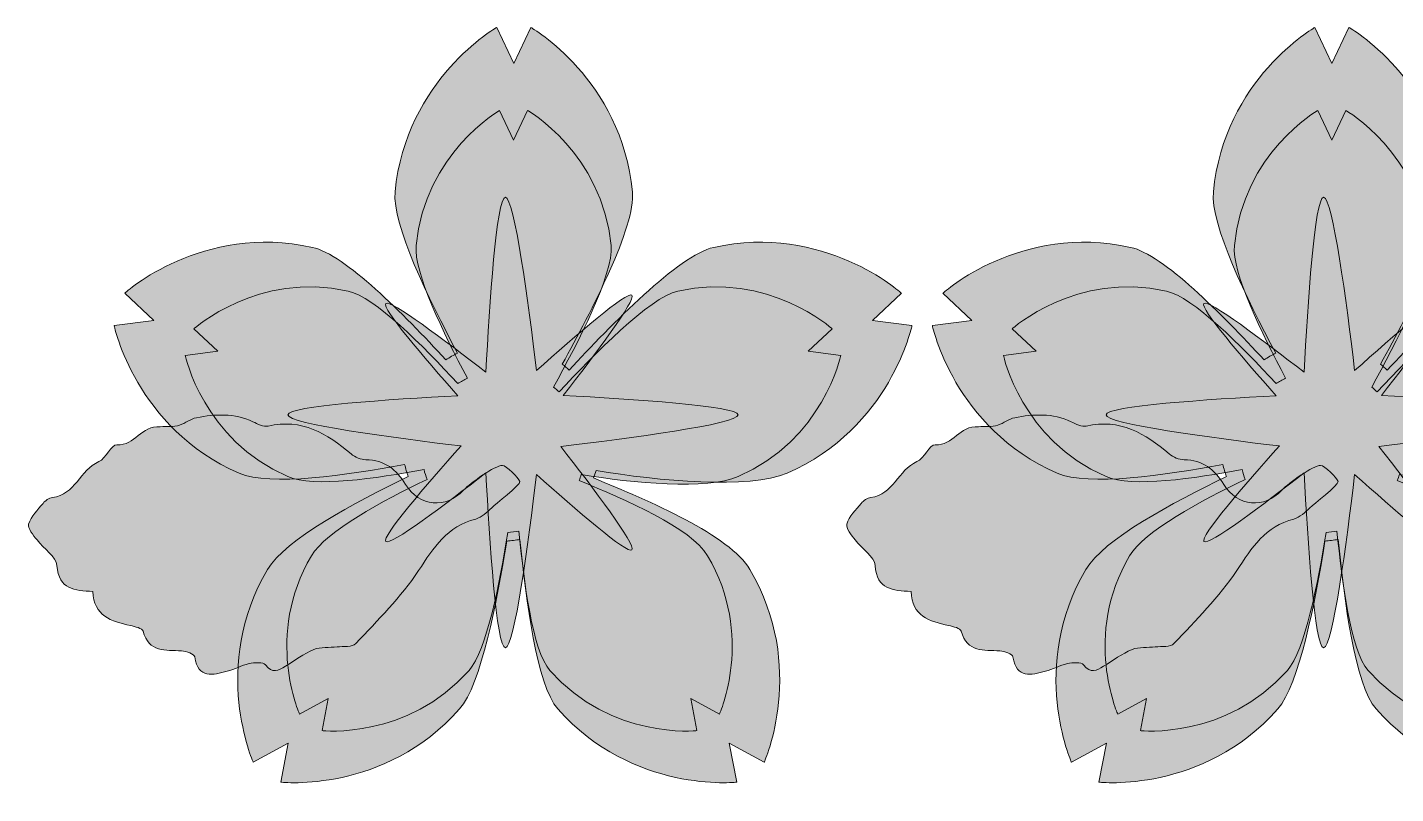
# Model space of a CAD drawing. Header units: inches. Extents: x 0 to 7.76, y -4.48 to -0.03.
# Drawn here: x -0.001 to 1.601, y -3.759 to -2.862 of the extents above; entities that cross this region are included whole.
import ezdxf

# ---------------------------------------------------------------- set-up
doc = ezdxf.new("R2010")
doc.units = ezdxf.units.IN
doc.header["$MEASUREMENT"] = 0
doc.layers.add('Layer 1', color=7, linetype='Continuous')

msp = doc.modelspace()

# ---------------------------------------------------------------- hatches: boundary and pattern name
at = {"layer": 'Layer 1', "true_color": 0xf39dc3}
h = msp.add_hatch(color=21, dxfattribs=at)
h.dxf.hatch_style = 2
edge = h.paths.add_edge_path()
edge.add_spline(control_points=[(0.9884, -3.2049), (0.9884, -3.2049), (1.0225, -3.1729), (1.0225, -3.1729), (1.0225, -3.1729), (0.9318, -3.0905), (0.8026, -3.1192), (0.7615, -3.1283), (0.6822, -3.2103), (0.6332, -3.2628), (0.6307, -3.2604), (0.628, -3.2582), (0.6253, -3.256), (0.6593, -3.1937), (0.7113, -3.095), (0.7074, -3.0542), (0.6947, -2.9224), (0.5883, -2.8616), (0.5883, -2.8616), (0.5883, -2.8616), (0.5684, -2.9039), (0.5684, -2.9039), (0.5684, -2.9039), (0.5485, -2.8616), (0.5485, -2.8616), (0.5485, -2.8616), (0.4421, -2.9224), (0.4294, -3.0542), (0.4258, -3.0923), (0.4686, -3.1795), (0.5025, -3.2431), (0.4978, -3.2454), (0.4932, -3.2479), (0.4889, -3.2509), (0.4394, -3.1973), (0.3708, -3.1276), (0.3326, -3.1192), (0.2034, -3.0905), (0.1127, -3.1729), (0.1127, -3.1729), (0.1127, -3.1729), (0.1467, -3.2049), (0.1467, -3.2049), (0.1467, -3.2049), (0.1004, -3.2108), (0.1004, -3.2108), (0.1004, -3.2108), (0.1253, -3.3307), (0.2467, -3.3835), (0.2831, -3.3993), (0.373, -3.386), (0.4406, -3.3733), (0.4417, -3.3782), (0.4432, -3.3829), (0.4449, -3.3875), (0.382, -3.4177), (0.3006, -3.4614), (0.2801, -3.4963), (0.2129, -3.6103), (0.2633, -3.722), (0.2633, -3.722), (0.2633, -3.722), (0.3042, -3.6995), (0.3042, -3.6995), (0.3042, -3.6995), (0.2955, -3.7454), (0.2955, -3.7454), (0.2955, -3.7454), (0.4173, -3.7588), (0.505, -3.6596), (0.5299, -3.6314), (0.5489, -3.5343), (0.5602, -3.463), (0.5654, -3.4627), (0.5706, -3.4621), (0.5757, -3.4611), (0.5831, -3.5327), (0.595, -3.6312), (0.6201, -3.6596), (0.7078, -3.7588), (0.8296, -3.7454), (0.8296, -3.7454), (0.8296, -3.7454), (0.8209, -3.6995), (0.8209, -3.6995), (0.8209, -3.6995), (0.8618, -3.722), (0.8618, -3.722), (0.8618, -3.722), (0.9122, -3.6103), (0.845, -3.4963), (0.8215, -3.4564), (0.7278, -3.4163), (0.6618, -3.3892), (0.6629, -3.3863), (0.664, -3.3834), (0.6648, -3.3804), (0.7376, -3.3927), (0.8443, -3.4027), (0.8885, -3.3835), (1.0099, -3.3307), (1.0348, -3.2108), (1.0348, -3.2108), (1.0348, -3.2108), (0.9884, -3.2049), (0.9884, -3.2049)], knot_values=[0, 0, 0, 0, 1, 1, 1, 2, 2, 2, 3, 3, 3, 4, 4, 4, 5, 5, 5, 6, 6, 6, 7, 7, 7, 8, 8, 8, 9, 9, 9, 10, 10, 10, 11, 11, 11, 12, 12, 12, 13, 13, 13, 14, 14, 14, 15, 15, 15, 16, 16, 16, 17, 17, 17, 18, 18, 18, 19, 19, 19, 20, 20, 20, 21, 21, 21, 22, 22, 22, 23, 23, 23, 24, 24, 24, 25, 25, 25, 26, 26, 26, 27, 27, 27, 28, 28, 28, 29, 29, 29, 30, 30, 30, 31, 31, 31, 32, 32, 32, 33, 33, 33, 34, 34, 34, 35, 35, 35, 35], degree=3, periodic=1)
h = msp.add_hatch(color=21, dxfattribs=at)
h.dxf.hatch_style = 2
edge = h.paths.add_edge_path()
edge.add_spline(control_points=[(1.9468, -3.2049), (1.9468, -3.2049), (1.9808, -3.1729), (1.9808, -3.1729), (1.9808, -3.1729), (1.8901, -3.0905), (1.7609, -3.1192), (1.7198, -3.1283), (1.6406, -3.2103), (1.5915, -3.2628), (1.589, -3.2604), (1.5864, -3.2582), (1.5836, -3.256), (1.6177, -3.1937), (1.6696, -3.095), (1.6657, -3.0542), (1.653, -2.9224), (1.5466, -2.8616), (1.5466, -2.8616), (1.5466, -2.8616), (1.5267, -2.9039), (1.5267, -2.9039), (1.5267, -2.9039), (1.5068, -2.8616), (1.5068, -2.8616), (1.5068, -2.8616), (1.4004, -2.9224), (1.3878, -3.0542), (1.3841, -3.0923), (1.4269, -3.1795), (1.4609, -3.2431), (1.4562, -3.2454), (1.4516, -3.2479), (1.4472, -3.2509), (1.3977, -3.1973), (1.3292, -3.1276), (1.2909, -3.1192), (1.1617, -3.0905), (1.071, -3.1729), (1.071, -3.1729), (1.071, -3.1729), (1.1051, -3.2049), (1.1051, -3.2049), (1.1051, -3.2049), (1.0587, -3.2108), (1.0587, -3.2108), (1.0587, -3.2108), (1.0837, -3.3307), (1.205, -3.3835), (1.2414, -3.3993), (1.3313, -3.386), (1.3989, -3.3733), (1.4001, -3.3782), (1.4015, -3.3829), (1.4032, -3.3875), (1.3404, -3.4177), (1.259, -3.4614), (1.2384, -3.4963), (1.1713, -3.6103), (1.2216, -3.722), (1.2216, -3.722), (1.2216, -3.722), (1.2626, -3.6995), (1.2626, -3.6995), (1.2626, -3.6995), (1.2538, -3.7454), (1.2538, -3.7454), (1.2538, -3.7454), (1.3756, -3.7588), (1.4633, -3.6596), (1.4882, -3.6314), (1.5073, -3.5343), (1.5185, -3.463), (1.5238, -3.4627), (1.529, -3.4621), (1.534, -3.4611), (1.5415, -3.5327), (1.5533, -3.6312), (1.5784, -3.6596), (1.6661, -3.7588), (1.7879, -3.7454), (1.7879, -3.7454), (1.7879, -3.7454), (1.7792, -3.6995), (1.7792, -3.6995), (1.7792, -3.6995), (1.8201, -3.722), (1.8201, -3.722), (1.8201, -3.722), (1.8705, -3.6103), (1.8033, -3.4963), (1.7798, -3.4564), (1.6862, -3.4163), (1.6201, -3.3892), (1.6212, -3.3863), (1.6223, -3.3834), (1.6232, -3.3804), (1.696, -3.3927), (1.8027, -3.4027), (1.8468, -3.3835), (1.9682, -3.3307), (1.9931, -3.2108), (1.9931, -3.2108), (1.9931, -3.2108), (1.9468, -3.2049), (1.9468, -3.2049)], knot_values=[0, 0, 0, 0, 1, 1, 1, 2, 2, 2, 3, 3, 3, 4, 4, 4, 5, 5, 5, 6, 6, 6, 7, 7, 7, 8, 8, 8, 9, 9, 9, 10, 10, 10, 11, 11, 11, 12, 12, 12, 13, 13, 13, 14, 14, 14, 15, 15, 15, 16, 16, 16, 17, 17, 17, 18, 18, 18, 19, 19, 19, 20, 20, 20, 21, 21, 21, 22, 22, 22, 23, 23, 23, 24, 24, 24, 25, 25, 25, 26, 26, 26, 27, 27, 27, 28, 28, 28, 29, 29, 29, 30, 30, 30, 31, 31, 31, 32, 32, 32, 33, 33, 33, 34, 34, 34, 35, 35, 35, 35], degree=3, periodic=1)
at = {"layer": 'Layer 1', "true_color": 0xf5b9d4}
h = msp.add_hatch(color=254, dxfattribs=at)
h.dxf.hatch_style = 2
edge = h.paths.add_edge_path()
edge.add_spline(control_points=[(0.9134, -3.2409), (0.9134, -3.2409), (0.9414, -3.2146), (0.9414, -3.2146), (0.9414, -3.2146), (0.8668, -3.1469), (0.7607, -3.1704), (0.7269, -3.1779), (0.6618, -3.2454), (0.6215, -3.2885), (0.6194, -3.2865), (0.6172, -3.2846), (0.615, -3.2829), (0.643, -3.2317), (0.6857, -3.1506), (0.6824, -3.1171), (0.672, -3.0088), (0.5846, -2.9589), (0.5846, -2.9589), (0.5846, -2.9589), (0.5682, -2.9936), (0.5682, -2.9936), (0.5682, -2.9936), (0.5519, -2.9589), (0.5519, -2.9589), (0.5519, -2.9589), (0.4645, -3.0088), (0.4541, -3.1171), (0.4511, -3.1484), (0.4862, -3.2201), (0.5141, -3.2723), (0.5103, -3.2742), (0.5065, -3.2763), (0.5029, -3.2787), (0.4622, -3.2346), (0.4059, -3.1774), (0.3745, -3.1704), (0.2684, -3.1469), (0.1938, -3.2146), (0.1938, -3.2146), (0.1938, -3.2146), (0.2218, -3.2409), (0.2218, -3.2409), (0.2218, -3.2409), (0.1837, -3.2457), (0.1837, -3.2457), (0.1837, -3.2457), (0.2042, -3.3443), (0.3039, -3.3876), (0.3338, -3.4006), (0.4077, -3.3897), (0.4633, -3.3793), (0.4642, -3.3833), (0.4654, -3.3871), (0.4668, -3.3909), (0.4151, -3.4158), (0.3483, -3.4517), (0.3314, -3.4803), (0.2762, -3.574), (0.3175, -3.6658), (0.3175, -3.6658), (0.3175, -3.6658), (0.3512, -3.6473), (0.3512, -3.6473), (0.3512, -3.6473), (0.344, -3.685), (0.344, -3.685), (0.344, -3.685), (0.4441, -3.696), (0.5161, -3.6145), (0.5366, -3.5914), (0.5523, -3.5116), (0.5615, -3.4529), (0.5658, -3.4527), (0.5701, -3.4522), (0.5743, -3.4514), (0.5804, -3.5102), (0.5901, -3.5912), (0.6107, -3.6145), (0.6828, -3.696), (0.7829, -3.685), (0.7829, -3.685), (0.7829, -3.685), (0.7757, -3.6473), (0.7757, -3.6473), (0.7757, -3.6473), (0.8093, -3.6658), (0.8093, -3.6658), (0.8093, -3.6658), (0.8507, -3.574), (0.7955, -3.4803), (0.7762, -3.4475), (0.6993, -3.4146), (0.645, -3.3923), (0.6459, -3.3899), (0.6468, -3.3875), (0.6475, -3.3851), (0.7073, -3.3952), (0.795, -3.4034), (0.8312, -3.3876), (0.931, -3.3443), (0.9515, -3.2457), (0.9515, -3.2457), (0.9515, -3.2457), (0.9134, -3.2409), (0.9134, -3.2409)], knot_values=[0, 0, 0, 0, 1, 1, 1, 2, 2, 2, 3, 3, 3, 4, 4, 4, 5, 5, 5, 6, 6, 6, 7, 7, 7, 8, 8, 8, 9, 9, 9, 10, 10, 10, 11, 11, 11, 12, 12, 12, 13, 13, 13, 14, 14, 14, 15, 15, 15, 16, 16, 16, 17, 17, 17, 18, 18, 18, 19, 19, 19, 20, 20, 20, 21, 21, 21, 22, 22, 22, 23, 23, 23, 24, 24, 24, 25, 25, 25, 26, 26, 26, 27, 27, 27, 28, 28, 28, 29, 29, 29, 30, 30, 30, 31, 31, 31, 32, 32, 32, 33, 33, 33, 34, 34, 34, 35, 35, 35, 35], degree=3, periodic=1)
h = msp.add_hatch(color=254, dxfattribs=at)
h.dxf.hatch_style = 2
edge = h.paths.add_edge_path()
edge.add_spline(control_points=[(1.8717, -3.2409), (1.8717, -3.2409), (1.8997, -3.2146), (1.8997, -3.2146), (1.8997, -3.2146), (1.8252, -3.1469), (1.719, -3.1704), (1.6852, -3.1779), (1.6201, -3.2454), (1.5798, -3.2885), (1.5777, -3.2865), (1.5756, -3.2846), (1.5733, -3.2829), (1.6013, -3.2317), (1.644, -3.1506), (1.6408, -3.1171), (1.6304, -3.0088), (1.5429, -2.9589), (1.5429, -2.9589), (1.5429, -2.9589), (1.5266, -2.9936), (1.5266, -2.9936), (1.5266, -2.9936), (1.5102, -2.9589), (1.5102, -2.9589), (1.5102, -2.9589), (1.4228, -3.0088), (1.4124, -3.1171), (1.4094, -3.1484), (1.4446, -3.2201), (1.4725, -3.2723), (1.4686, -3.2742), (1.4648, -3.2763), (1.4613, -3.2787), (1.4206, -3.2346), (1.3643, -3.1774), (1.3328, -3.1704), (1.2267, -3.1469), (1.1522, -3.2146), (1.1522, -3.2146), (1.1522, -3.2146), (1.1801, -3.2409), (1.1801, -3.2409), (1.1801, -3.2409), (1.142, -3.2457), (1.142, -3.2457), (1.142, -3.2457), (1.1625, -3.3443), (1.2623, -3.3876), (1.2922, -3.4006), (1.366, -3.3897), (1.4216, -3.3793), (1.4225, -3.3833), (1.4237, -3.3871), (1.4251, -3.3909), (1.3735, -3.4158), (1.3066, -3.4517), (1.2897, -3.4803), (1.2345, -3.574), (1.2759, -3.6658), (1.2759, -3.6658), (1.2759, -3.6658), (1.3095, -3.6473), (1.3095, -3.6473), (1.3095, -3.6473), (1.3023, -3.685), (1.3023, -3.685), (1.3023, -3.685), (1.4024, -3.696), (1.4745, -3.6145), (1.495, -3.5914), (1.5106, -3.5116), (1.5198, -3.4529), (1.5242, -3.4527), (1.5284, -3.4522), (1.5326, -3.4514), (1.5387, -3.5102), (1.5484, -3.5912), (1.5691, -3.6145), (1.6411, -3.696), (1.7412, -3.685), (1.7412, -3.685), (1.7412, -3.685), (1.734, -3.6473), (1.734, -3.6473), (1.734, -3.6473), (1.7677, -3.6658), (1.7677, -3.6658), (1.7677, -3.6658), (1.809, -3.574), (1.7538, -3.4803), (1.7345, -3.4475), (1.6576, -3.4146), (1.6033, -3.3923), (1.6042, -3.3899), (1.6051, -3.3875), (1.6058, -3.3851), (1.6656, -3.3952), (1.7533, -3.4034), (1.7896, -3.3876), (1.8893, -3.3443), (1.9098, -3.2457), (1.9098, -3.2457), (1.9098, -3.2457), (1.8717, -3.2409), (1.8717, -3.2409)], knot_values=[0, 0, 0, 0, 1, 1, 1, 2, 2, 2, 3, 3, 3, 4, 4, 4, 5, 5, 5, 6, 6, 6, 7, 7, 7, 8, 8, 8, 9, 9, 9, 10, 10, 10, 11, 11, 11, 12, 12, 12, 13, 13, 13, 14, 14, 14, 15, 15, 15, 16, 16, 16, 17, 17, 17, 18, 18, 18, 19, 19, 19, 20, 20, 20, 21, 21, 21, 22, 22, 22, 23, 23, 23, 24, 24, 24, 25, 25, 25, 26, 26, 26, 27, 27, 27, 28, 28, 28, 29, 29, 29, 30, 30, 30, 31, 31, 31, 32, 32, 32, 33, 33, 33, 34, 34, 34, 35, 35, 35, 35], degree=3, periodic=1)
at = {"layer": 'Layer 1', "true_color": 0xec008b}
h = msp.add_hatch(color=230, dxfattribs=at)
h.dxf.hatch_style = 2
edge = h.paths.add_edge_path()
edge.add_spline(control_points=[(0.8313, -3.3153), (0.8313, -3.3048), (0.705, -3.2966), (0.6264, -3.2926), (0.6637, -3.2447), (0.7122, -3.1804), (0.7069, -3.1752), (0.7017, -3.1699), (0.6401, -3.2231), (0.595, -3.2635), (0.5856, -3.1847), (0.5691, -3.0606), (0.5586, -3.0606), (0.548, -3.0606), (0.5399, -3.1869), (0.5358, -3.2655), (0.488, -3.2282), (0.4237, -3.1797), (0.4184, -3.185), (0.4133, -3.1901), (0.4633, -3.2482), (0.5031, -3.2929), (0.4243, -3.297), (0.3038, -3.305), (0.3038, -3.3153), (0.3038, -3.3258), (0.428, -3.3423), (0.5068, -3.3517), (0.4664, -3.3968), (0.4132, -3.4584), (0.4184, -3.4637), (0.4237, -3.4689), (0.488, -3.4204), (0.5358, -3.3831), (0.5399, -3.4617), (0.548, -3.5881), (0.5586, -3.5881), (0.5691, -3.5881), (0.5856, -3.4639), (0.595, -3.3851), (0.6401, -3.4255), (0.7017, -3.4787), (0.7069, -3.4735), (0.7123, -3.4681), (0.6611, -3.4004), (0.6234, -3.3523), (0.7018, -3.343), (0.8313, -3.3261), (0.8313, -3.3153)], knot_values=[0, 0, 0, 0, 1, 1, 1, 2, 2, 2, 3, 3, 3, 4, 4, 4, 5, 5, 5, 6, 6, 6, 7, 7, 7, 8, 8, 8, 9, 9, 9, 10, 10, 10, 11, 11, 11, 12, 12, 12, 13, 13, 13, 14, 14, 14, 15, 15, 15, 16, 16, 16, 16], degree=3, periodic=1)
h = msp.add_hatch(color=230, dxfattribs=at)
h.dxf.hatch_style = 2
edge = h.paths.add_edge_path()
edge.add_spline(control_points=[(1.7897, -3.3153), (1.7897, -3.3048), (1.6633, -3.2966), (1.5847, -3.2926), (1.6221, -3.2447), (1.6705, -3.1804), (1.6653, -3.1752), (1.66, -3.1699), (1.5984, -3.2231), (1.5533, -3.2635), (1.5439, -3.1847), (1.5275, -3.0606), (1.517, -3.0606), (1.5064, -3.0606), (1.4982, -3.1869), (1.4942, -3.2655), (1.4463, -3.2282), (1.382, -3.1797), (1.3768, -3.185), (1.3717, -3.1901), (1.4216, -3.2482), (1.4615, -3.2929), (1.3826, -3.297), (1.2622, -3.305), (1.2622, -3.3153), (1.2622, -3.3258), (1.3864, -3.3423), (1.4651, -3.3517), (1.4248, -3.3968), (1.3715, -3.4584), (1.3768, -3.4637), (1.382, -3.4689), (1.4463, -3.4204), (1.4942, -3.3831), (1.4982, -3.4617), (1.5064, -3.5881), (1.517, -3.5881), (1.5275, -3.5881), (1.5439, -3.4639), (1.5533, -3.3851), (1.5984, -3.4255), (1.66, -3.4787), (1.6653, -3.4735), (1.6706, -3.4681), (1.6194, -3.4004), (1.5817, -3.3523), (1.6601, -3.343), (1.7897, -3.3261), (1.7897, -3.3153)], knot_values=[0, 0, 0, 0, 1, 1, 1, 2, 2, 2, 3, 3, 3, 4, 4, 4, 5, 5, 5, 6, 6, 6, 7, 7, 7, 8, 8, 8, 9, 9, 9, 10, 10, 10, 11, 11, 11, 12, 12, 12, 13, 13, 13, 14, 14, 14, 15, 15, 15, 16, 16, 16, 16], degree=3, periodic=1)
at = {"layer": 'Layer 1', "true_color": 0x38b449}
h = msp.add_hatch(color=95, dxfattribs=at)
h.dxf.hatch_style = 2
edge = h.paths.add_edge_path()
edge.add_spline(control_points=[(0.0754, -3.5221), (0.0541, -3.5208), (0.0354, -3.5202), (0.0334, -3.4917), (0.0326, -3.4813), (0.0178, -3.4721), (0.0101, -3.4618), (0.0057, -3.4561), (-0.0013, -3.448), (0.0002, -3.4432), (0.003, -3.4342), (0.0107, -3.4265), (0.0171, -3.4189), (0.0197, -3.4157), (0.0241, -3.4125), (0.028, -3.4121), (0.0546, -3.4091), (0.0604, -3.3796), (0.0823, -3.3701), (0.0909, -3.3664), (0.0971, -3.3498), (0.1036, -3.3503), (0.125, -3.3519), (0.1319, -3.3273), (0.1544, -3.3292), (0.1619, -3.3289), (0.17, -3.3295), (0.1771, -3.3273), (0.184, -3.3252), (0.1896, -3.3201), (0.1969, -3.3186), (0.2184, -3.3145), (0.2414, -3.313), (0.2628, -3.3233), (0.2684, -3.326), (0.2754, -3.3296), (0.2807, -3.3284), (0.32, -3.3194), (0.3497, -3.3371), (0.3779, -3.3609), (0.3825, -3.3648), (0.3894, -3.3679), (0.3952, -3.3679), (0.4172, -3.368), (0.431, -3.3794), (0.4418, -3.397), (0.4576, -3.4227), (0.4894, -3.4255), (0.5096, -3.4036), (0.5179, -3.3945), (0.5467, -3.3746), (0.5551, -3.3745), (0.5596, -3.3745), (0.5742, -3.389), (0.5756, -3.3935), (0.5766, -3.3971), (0.5463, -3.4204), (0.5426, -3.424), (0.5371, -3.4293), (0.5308, -3.4355), (0.5238, -3.4373), (0.4904, -3.4457), (0.4746, -3.4708), (0.4569, -3.4977), (0.4363, -3.5288), (0.409, -3.5556), (0.3834, -3.5831), (0.3793, -3.5874), (0.369, -3.5861), (0.3615, -3.587), (0.3524, -3.5881), (0.3424, -3.5867), (0.3343, -3.59), (0.3225, -3.5949), (0.3119, -3.6029), (0.3009, -3.6097), (0.2927, -3.6148), (0.2858, -3.6186), (0.2776, -3.608), (0.2749, -3.6045), (0.2647, -3.6053), (0.2584, -3.6066), (0.2496, -3.6084), (0.2415, -3.6133), (0.2327, -3.6155), (0.2161, -3.6198), (0.1989, -3.625), (0.1948, -3.5987), (0.1942, -3.5955), (0.1848, -3.5919), (0.1794, -3.5916), (0.1607, -3.5906), (0.1409, -3.5937), (0.1342, -3.5684), (0.1333, -3.5652), (0.1248, -3.5632), (0.1195, -3.562), (0.097, -3.5572), (0.0763, -3.5506), (0.0754, -3.5221)], knot_values=[0, 0, 0, 0, 1, 1, 1, 2, 2, 2, 3, 3, 3, 4, 4, 4, 5, 5, 5, 6, 6, 6, 7, 7, 7, 8, 8, 8, 9, 9, 9, 10, 10, 10, 11, 11, 11, 12, 12, 12, 13, 13, 13, 14, 14, 14, 15, 15, 15, 16, 16, 16, 17, 17, 17, 18, 18, 18, 19, 19, 19, 20, 20, 20, 21, 21, 21, 22, 22, 22, 23, 23, 23, 24, 24, 24, 25, 25, 25, 26, 26, 26, 27, 27, 27, 28, 28, 28, 29, 29, 29, 30, 30, 30, 31, 31, 31, 32, 32, 32, 33, 33, 33, 33], degree=3, periodic=1)
h = msp.add_hatch(color=95, dxfattribs=at)
h.dxf.hatch_style = 2
edge = h.paths.add_edge_path()
edge.add_spline(control_points=[(1.0337, -3.5221), (1.0124, -3.5208), (0.9938, -3.5202), (0.9917, -3.4917), (0.9909, -3.4813), (0.9761, -3.4721), (0.9684, -3.4618), (0.9641, -3.4561), (0.9571, -3.448), (0.9585, -3.4432), (0.9613, -3.4342), (0.969, -3.4265), (0.9754, -3.4189), (0.9781, -3.4157), (0.9824, -3.4125), (0.9864, -3.4121), (1.013, -3.4091), (1.0187, -3.3796), (1.0406, -3.3701), (1.0492, -3.3664), (1.0555, -3.3498), (1.0619, -3.3503), (1.0834, -3.3519), (1.0903, -3.3273), (1.1128, -3.3292), (1.1202, -3.3289), (1.1283, -3.3295), (1.1354, -3.3273), (1.1423, -3.3252), (1.1479, -3.3201), (1.1553, -3.3186), (1.1768, -3.3145), (1.1998, -3.313), (1.2212, -3.3233), (1.2268, -3.326), (1.2337, -3.3296), (1.239, -3.3284), (1.2784, -3.3194), (1.308, -3.3371), (1.3362, -3.3609), (1.3408, -3.3648), (1.3477, -3.3679), (1.3536, -3.3679), (1.3755, -3.368), (1.3893, -3.3794), (1.4001, -3.397), (1.416, -3.4227), (1.4477, -3.4255), (1.4679, -3.4036), (1.4763, -3.3945), (1.5051, -3.3746), (1.5134, -3.3745), (1.5179, -3.3745), (1.5326, -3.389), (1.5339, -3.3935), (1.535, -3.3971), (1.5047, -3.4204), (1.5009, -3.424), (1.4954, -3.4293), (1.4891, -3.4355), (1.4821, -3.4373), (1.4487, -3.4457), (1.433, -3.4708), (1.4152, -3.4977), (1.3947, -3.5288), (1.3673, -3.5556), (1.3417, -3.5831), (1.3377, -3.5874), (1.3273, -3.5861), (1.3198, -3.587), (1.3107, -3.5881), (1.3008, -3.5867), (1.2926, -3.59), (1.2808, -3.5949), (1.2703, -3.6029), (1.2592, -3.6097), (1.2511, -3.6148), (1.2441, -3.6186), (1.2359, -3.608), (1.2332, -3.6045), (1.223, -3.6053), (1.2168, -3.6066), (1.208, -3.6084), (1.1998, -3.6133), (1.1911, -3.6155), (1.1744, -3.6198), (1.1573, -3.625), (1.1531, -3.5987), (1.1526, -3.5955), (1.1432, -3.5919), (1.1377, -3.5916), (1.119, -3.5906), (1.0992, -3.5937), (1.0925, -3.5684), (1.0917, -3.5652), (1.0831, -3.5632), (1.0778, -3.562), (1.0553, -3.5572), (1.0347, -3.5506), (1.0337, -3.5221)], knot_values=[0, 0, 0, 0, 1, 1, 1, 2, 2, 2, 3, 3, 3, 4, 4, 4, 5, 5, 5, 6, 6, 6, 7, 7, 7, 8, 8, 8, 9, 9, 9, 10, 10, 10, 11, 11, 11, 12, 12, 12, 13, 13, 13, 14, 14, 14, 15, 15, 15, 16, 16, 16, 17, 17, 17, 18, 18, 18, 19, 19, 19, 20, 20, 20, 21, 21, 21, 22, 22, 22, 23, 23, 23, 24, 24, 24, 25, 25, 25, 26, 26, 26, 27, 27, 27, 28, 28, 28, 29, 29, 29, 30, 30, 30, 31, 31, 31, 32, 32, 32, 33, 33, 33, 33], degree=3, periodic=1)

# ---------------------------------------------------------------- linework, layer by layer
at = {"layer": 'Layer 1', "lineweight": 0}
for points, knots in [([(0.9884, -3.2049), (0.9884, -3.2049), (1.0225, -3.1729), (1.0225, -3.1729), (1.0225, -3.1729), (0.9318, -3.0905), (0.8026, -3.1192), (0.7615, -3.1283), (0.6822, -3.2103), (0.6332, -3.2628), (0.6307, -3.2604), (0.628, -3.2582), (0.6253, -3.256), (0.6593, -3.1937), (0.7113, -3.095), (0.7074, -3.0542), (0.6947, -2.9224), (0.5883, -2.8616), (0.5883, -2.8616), (0.5883, -2.8616), (0.5684, -2.9039), (0.5684, -2.9039), (0.5684, -2.9039), (0.5485, -2.8616), (0.5485, -2.8616), (0.5485, -2.8616), (0.4421, -2.9224), (0.4294, -3.0542), (0.4258, -3.0923), (0.4686, -3.1795), (0.5025, -3.2431), (0.4978, -3.2454), (0.4932, -3.2479), (0.4889, -3.2509), (0.4394, -3.1973), (0.3708, -3.1276), (0.3326, -3.1192), (0.2034, -3.0905), (0.1127, -3.1729), (0.1127, -3.1729), (0.1127, -3.1729), (0.1467, -3.2049), (0.1467, -3.2049), (0.1467, -3.2049), (0.1004, -3.2108), (0.1004, -3.2108), (0.1004, -3.2108), (0.1253, -3.3307), (0.2467, -3.3835), (0.2831, -3.3993), (0.373, -3.386), (0.4406, -3.3733), (0.4417, -3.3782), (0.4432, -3.3829), (0.4449, -3.3875), (0.382, -3.4177), (0.3006, -3.4614), (0.2801, -3.4963), (0.2129, -3.6103), (0.2633, -3.722), (0.2633, -3.722), (0.2633, -3.722), (0.3042, -3.6995), (0.3042, -3.6995), (0.3042, -3.6995), (0.2955, -3.7454), (0.2955, -3.7454), (0.2955, -3.7454), (0.4173, -3.7588), (0.505, -3.6596), (0.5299, -3.6314), (0.5489, -3.5343), (0.5602, -3.463), (0.5654, -3.4627), (0.5706, -3.4621), (0.5757, -3.4611), (0.5831, -3.5327), (0.595, -3.6312), (0.6201, -3.6596), (0.7078, -3.7588), (0.8296, -3.7454), (0.8296, -3.7454), (0.8296, -3.7454), (0.8209, -3.6995), (0.8209, -3.6995), (0.8209, -3.6995), (0.8618, -3.722), (0.8618, -3.722), (0.8618, -3.722), (0.9122, -3.6103), (0.845, -3.4963), (0.8215, -3.4564), (0.7278, -3.4163), (0.6618, -3.3892), (0.6629, -3.3863), (0.664, -3.3834), (0.6648, -3.3804), (0.7376, -3.3927), (0.8443, -3.4027), (0.8885, -3.3835), (1.0099, -3.3307), (1.0348, -3.2108), (1.0348, -3.2108), (1.0348, -3.2108), (0.9884, -3.2049), (0.9884, -3.2049)], [0, 0, 0, 0, 1, 1, 1, 2, 2, 2, 3, 3, 3, 4, 4, 4, 5, 5, 5, 6, 6, 6, 7, 7, 7, 8, 8, 8, 9, 9, 9, 10, 10, 10, 11, 11, 11, 12, 12, 12, 13, 13, 13, 14, 14, 14, 15, 15, 15, 16, 16, 16, 17, 17, 17, 18, 18, 18, 19, 19, 19, 20, 20, 20, 21, 21, 21, 22, 22, 22, 23, 23, 23, 24, 24, 24, 25, 25, 25, 26, 26, 26, 27, 27, 27, 28, 28, 28, 29, 29, 29, 30, 30, 30, 31, 31, 31, 32, 32, 32, 33, 33, 33, 34, 34, 34, 35, 35, 35, 35]), ([(1.9468, -3.2049), (1.9468, -3.2049), (1.9808, -3.1729), (1.9808, -3.1729), (1.9808, -3.1729), (1.8901, -3.0905), (1.7609, -3.1192), (1.7198, -3.1283), (1.6406, -3.2103), (1.5915, -3.2628), (1.589, -3.2604), (1.5864, -3.2582), (1.5836, -3.256), (1.6177, -3.1937), (1.6696, -3.095), (1.6657, -3.0542), (1.653, -2.9224), (1.5466, -2.8616), (1.5466, -2.8616), (1.5466, -2.8616), (1.5267, -2.9039), (1.5267, -2.9039), (1.5267, -2.9039), (1.5068, -2.8616), (1.5068, -2.8616), (1.5068, -2.8616), (1.4004, -2.9224), (1.3878, -3.0542), (1.3841, -3.0923), (1.4269, -3.1795), (1.4609, -3.2431), (1.4562, -3.2454), (1.4516, -3.2479), (1.4472, -3.2509), (1.3977, -3.1973), (1.3292, -3.1276), (1.2909, -3.1192), (1.1617, -3.0905), (1.071, -3.1729), (1.071, -3.1729), (1.071, -3.1729), (1.1051, -3.2049), (1.1051, -3.2049), (1.1051, -3.2049), (1.0587, -3.2108), (1.0587, -3.2108), (1.0587, -3.2108), (1.0837, -3.3307), (1.205, -3.3835), (1.2414, -3.3993), (1.3313, -3.386), (1.3989, -3.3733), (1.4001, -3.3782), (1.4015, -3.3829), (1.4032, -3.3875), (1.3404, -3.4177), (1.259, -3.4614), (1.2384, -3.4963), (1.1713, -3.6103), (1.2216, -3.722), (1.2216, -3.722), (1.2216, -3.722), (1.2626, -3.6995), (1.2626, -3.6995), (1.2626, -3.6995), (1.2538, -3.7454), (1.2538, -3.7454), (1.2538, -3.7454), (1.3756, -3.7588), (1.4633, -3.6596), (1.4882, -3.6314), (1.5073, -3.5343), (1.5185, -3.463), (1.5238, -3.4627), (1.529, -3.4621), (1.534, -3.4611), (1.5415, -3.5327), (1.5533, -3.6312), (1.5784, -3.6596), (1.6661, -3.7588), (1.7879, -3.7454), (1.7879, -3.7454), (1.7879, -3.7454), (1.7792, -3.6995), (1.7792, -3.6995), (1.7792, -3.6995), (1.8201, -3.722), (1.8201, -3.722), (1.8201, -3.722), (1.8705, -3.6103), (1.8033, -3.4963), (1.7798, -3.4564), (1.6862, -3.4163), (1.6201, -3.3892), (1.6212, -3.3863), (1.6223, -3.3834), (1.6232, -3.3804), (1.696, -3.3927), (1.8027, -3.4027), (1.8468, -3.3835), (1.9682, -3.3307), (1.9931, -3.2108), (1.9931, -3.2108), (1.9931, -3.2108), (1.9468, -3.2049), (1.9468, -3.2049)], [0, 0, 0, 0, 1, 1, 1, 2, 2, 2, 3, 3, 3, 4, 4, 4, 5, 5, 5, 6, 6, 6, 7, 7, 7, 8, 8, 8, 9, 9, 9, 10, 10, 10, 11, 11, 11, 12, 12, 12, 13, 13, 13, 14, 14, 14, 15, 15, 15, 16, 16, 16, 17, 17, 17, 18, 18, 18, 19, 19, 19, 20, 20, 20, 21, 21, 21, 22, 22, 22, 23, 23, 23, 24, 24, 24, 25, 25, 25, 26, 26, 26, 27, 27, 27, 28, 28, 28, 29, 29, 29, 30, 30, 30, 31, 31, 31, 32, 32, 32, 33, 33, 33, 34, 34, 34, 35, 35, 35, 35]), ([(0.9134, -3.2409), (0.9134, -3.2409), (0.9414, -3.2146), (0.9414, -3.2146), (0.9414, -3.2146), (0.8668, -3.1469), (0.7607, -3.1704), (0.7269, -3.1779), (0.6618, -3.2454), (0.6215, -3.2885), (0.6194, -3.2865), (0.6172, -3.2846), (0.615, -3.2829), (0.643, -3.2317), (0.6857, -3.1506), (0.6824, -3.1171), (0.672, -3.0088), (0.5846, -2.9589), (0.5846, -2.9589), (0.5846, -2.9589), (0.5682, -2.9936), (0.5682, -2.9936), (0.5682, -2.9936), (0.5519, -2.9589), (0.5519, -2.9589), (0.5519, -2.9589), (0.4645, -3.0088), (0.4541, -3.1171), (0.4511, -3.1484), (0.4862, -3.2201), (0.5141, -3.2723), (0.5103, -3.2742), (0.5065, -3.2763), (0.5029, -3.2787), (0.4622, -3.2346), (0.4059, -3.1774), (0.3745, -3.1704), (0.2684, -3.1469), (0.1938, -3.2146), (0.1938, -3.2146), (0.1938, -3.2146), (0.2218, -3.2409), (0.2218, -3.2409), (0.2218, -3.2409), (0.1837, -3.2457), (0.1837, -3.2457), (0.1837, -3.2457), (0.2042, -3.3443), (0.3039, -3.3876), (0.3338, -3.4006), (0.4077, -3.3897), (0.4633, -3.3793), (0.4642, -3.3833), (0.4654, -3.3871), (0.4668, -3.3909), (0.4151, -3.4158), (0.3483, -3.4517), (0.3314, -3.4803), (0.2762, -3.574), (0.3175, -3.6658), (0.3175, -3.6658), (0.3175, -3.6658), (0.3512, -3.6473), (0.3512, -3.6473), (0.3512, -3.6473), (0.344, -3.685), (0.344, -3.685), (0.344, -3.685), (0.4441, -3.696), (0.5161, -3.6145), (0.5366, -3.5914), (0.5523, -3.5116), (0.5615, -3.4529), (0.5658, -3.4527), (0.5701, -3.4522), (0.5743, -3.4514), (0.5804, -3.5102), (0.5901, -3.5912), (0.6107, -3.6145), (0.6828, -3.696), (0.7829, -3.685), (0.7829, -3.685), (0.7829, -3.685), (0.7757, -3.6473), (0.7757, -3.6473), (0.7757, -3.6473), (0.8093, -3.6658), (0.8093, -3.6658), (0.8093, -3.6658), (0.8507, -3.574), (0.7955, -3.4803), (0.7762, -3.4475), (0.6993, -3.4146), (0.645, -3.3923), (0.6459, -3.3899), (0.6468, -3.3875), (0.6475, -3.3851), (0.7073, -3.3952), (0.795, -3.4034), (0.8312, -3.3876), (0.931, -3.3443), (0.9515, -3.2457), (0.9515, -3.2457), (0.9515, -3.2457), (0.9134, -3.2409), (0.9134, -3.2409)], [0, 0, 0, 0, 1, 1, 1, 2, 2, 2, 3, 3, 3, 4, 4, 4, 5, 5, 5, 6, 6, 6, 7, 7, 7, 8, 8, 8, 9, 9, 9, 10, 10, 10, 11, 11, 11, 12, 12, 12, 13, 13, 13, 14, 14, 14, 15, 15, 15, 16, 16, 16, 17, 17, 17, 18, 18, 18, 19, 19, 19, 20, 20, 20, 21, 21, 21, 22, 22, 22, 23, 23, 23, 24, 24, 24, 25, 25, 25, 26, 26, 26, 27, 27, 27, 28, 28, 28, 29, 29, 29, 30, 30, 30, 31, 31, 31, 32, 32, 32, 33, 33, 33, 34, 34, 34, 35, 35, 35, 35]), ([(1.8717, -3.2409), (1.8717, -3.2409), (1.8997, -3.2146), (1.8997, -3.2146), (1.8997, -3.2146), (1.8252, -3.1469), (1.719, -3.1704), (1.6852, -3.1779), (1.6201, -3.2454), (1.5798, -3.2885), (1.5777, -3.2865), (1.5756, -3.2846), (1.5733, -3.2829), (1.6013, -3.2317), (1.644, -3.1506), (1.6408, -3.1171), (1.6304, -3.0088), (1.5429, -2.9589), (1.5429, -2.9589), (1.5429, -2.9589), (1.5266, -2.9936), (1.5266, -2.9936), (1.5266, -2.9936), (1.5102, -2.9589), (1.5102, -2.9589), (1.5102, -2.9589), (1.4228, -3.0088), (1.4124, -3.1171), (1.4094, -3.1484), (1.4446, -3.2201), (1.4725, -3.2723), (1.4686, -3.2742), (1.4648, -3.2763), (1.4613, -3.2787), (1.4206, -3.2346), (1.3643, -3.1774), (1.3328, -3.1704), (1.2267, -3.1469), (1.1522, -3.2146), (1.1522, -3.2146), (1.1522, -3.2146), (1.1801, -3.2409), (1.1801, -3.2409), (1.1801, -3.2409), (1.142, -3.2457), (1.142, -3.2457), (1.142, -3.2457), (1.1625, -3.3443), (1.2623, -3.3876), (1.2922, -3.4006), (1.366, -3.3897), (1.4216, -3.3793), (1.4225, -3.3833), (1.4237, -3.3871), (1.4251, -3.3909), (1.3735, -3.4158), (1.3066, -3.4517), (1.2897, -3.4803), (1.2345, -3.574), (1.2759, -3.6658), (1.2759, -3.6658), (1.2759, -3.6658), (1.3095, -3.6473), (1.3095, -3.6473), (1.3095, -3.6473), (1.3023, -3.685), (1.3023, -3.685), (1.3023, -3.685), (1.4024, -3.696), (1.4745, -3.6145), (1.495, -3.5914), (1.5106, -3.5116), (1.5198, -3.4529), (1.5242, -3.4527), (1.5284, -3.4522), (1.5326, -3.4514), (1.5387, -3.5102), (1.5484, -3.5912), (1.5691, -3.6145), (1.6411, -3.696), (1.7412, -3.685), (1.7412, -3.685), (1.7412, -3.685), (1.734, -3.6473), (1.734, -3.6473), (1.734, -3.6473), (1.7677, -3.6658), (1.7677, -3.6658), (1.7677, -3.6658), (1.809, -3.574), (1.7538, -3.4803), (1.7345, -3.4475), (1.6576, -3.4146), (1.6033, -3.3923), (1.6042, -3.3899), (1.6051, -3.3875), (1.6058, -3.3851), (1.6656, -3.3952), (1.7533, -3.4034), (1.7896, -3.3876), (1.8893, -3.3443), (1.9098, -3.2457), (1.9098, -3.2457), (1.9098, -3.2457), (1.8717, -3.2409), (1.8717, -3.2409)], [0, 0, 0, 0, 1, 1, 1, 2, 2, 2, 3, 3, 3, 4, 4, 4, 5, 5, 5, 6, 6, 6, 7, 7, 7, 8, 8, 8, 9, 9, 9, 10, 10, 10, 11, 11, 11, 12, 12, 12, 13, 13, 13, 14, 14, 14, 15, 15, 15, 16, 16, 16, 17, 17, 17, 18, 18, 18, 19, 19, 19, 20, 20, 20, 21, 21, 21, 22, 22, 22, 23, 23, 23, 24, 24, 24, 25, 25, 25, 26, 26, 26, 27, 27, 27, 28, 28, 28, 29, 29, 29, 30, 30, 30, 31, 31, 31, 32, 32, 32, 33, 33, 33, 34, 34, 34, 35, 35, 35, 35]), ([(0.8313, -3.3153), (0.8313, -3.3048), (0.705, -3.2966), (0.6264, -3.2926), (0.6637, -3.2447), (0.7122, -3.1804), (0.7069, -3.1752), (0.7017, -3.1699), (0.6401, -3.2231), (0.595, -3.2635), (0.5856, -3.1847), (0.5691, -3.0606), (0.5586, -3.0606), (0.548, -3.0606), (0.5399, -3.1869), (0.5358, -3.2655), (0.488, -3.2282), (0.4237, -3.1797), (0.4184, -3.185), (0.4133, -3.1901), (0.4633, -3.2482), (0.5031, -3.2929), (0.4243, -3.297), (0.3038, -3.305), (0.3038, -3.3153), (0.3038, -3.3258), (0.428, -3.3423), (0.5068, -3.3517), (0.4664, -3.3968), (0.4132, -3.4584), (0.4184, -3.4637), (0.4237, -3.4689), (0.488, -3.4204), (0.5358, -3.3831), (0.5399, -3.4617), (0.548, -3.5881), (0.5586, -3.5881), (0.5691, -3.5881), (0.5856, -3.4639), (0.595, -3.3851), (0.6401, -3.4255), (0.7017, -3.4787), (0.7069, -3.4735), (0.7123, -3.4681), (0.6611, -3.4004), (0.6234, -3.3523), (0.7018, -3.343), (0.8313, -3.3261), (0.8313, -3.3153)], [0, 0, 0, 0, 1, 1, 1, 2, 2, 2, 3, 3, 3, 4, 4, 4, 5, 5, 5, 6, 6, 6, 7, 7, 7, 8, 8, 8, 9, 9, 9, 10, 10, 10, 11, 11, 11, 12, 12, 12, 13, 13, 13, 14, 14, 14, 15, 15, 15, 16, 16, 16, 16]), ([(1.7897, -3.3153), (1.7897, -3.3048), (1.6633, -3.2966), (1.5847, -3.2926), (1.6221, -3.2447), (1.6705, -3.1804), (1.6653, -3.1752), (1.66, -3.1699), (1.5984, -3.2231), (1.5533, -3.2635), (1.5439, -3.1847), (1.5275, -3.0606), (1.517, -3.0606), (1.5064, -3.0606), (1.4982, -3.1869), (1.4942, -3.2655), (1.4463, -3.2282), (1.382, -3.1797), (1.3768, -3.185), (1.3717, -3.1901), (1.4216, -3.2482), (1.4615, -3.2929), (1.3826, -3.297), (1.2622, -3.305), (1.2622, -3.3153), (1.2622, -3.3258), (1.3864, -3.3423), (1.4651, -3.3517), (1.4248, -3.3968), (1.3715, -3.4584), (1.3768, -3.4637), (1.382, -3.4689), (1.4463, -3.4204), (1.4942, -3.3831), (1.4982, -3.4617), (1.5064, -3.5881), (1.517, -3.5881), (1.5275, -3.5881), (1.5439, -3.4639), (1.5533, -3.3851), (1.5984, -3.4255), (1.66, -3.4787), (1.6653, -3.4735), (1.6706, -3.4681), (1.6194, -3.4004), (1.5817, -3.3523), (1.6601, -3.343), (1.7897, -3.3261), (1.7897, -3.3153)], [0, 0, 0, 0, 1, 1, 1, 2, 2, 2, 3, 3, 3, 4, 4, 4, 5, 5, 5, 6, 6, 6, 7, 7, 7, 8, 8, 8, 9, 9, 9, 10, 10, 10, 11, 11, 11, 12, 12, 12, 13, 13, 13, 14, 14, 14, 15, 15, 15, 16, 16, 16, 16]), ([(0.0754, -3.5221), (0.0541, -3.5208), (0.0354, -3.5202), (0.0334, -3.4917), (0.0326, -3.4813), (0.0178, -3.4721), (0.0101, -3.4618), (0.0057, -3.4561), (-0.0013, -3.448), (0.0002, -3.4432), (0.003, -3.4342), (0.0107, -3.4265), (0.0171, -3.4189), (0.0197, -3.4157), (0.0241, -3.4125), (0.028, -3.4121), (0.0546, -3.4091), (0.0604, -3.3796), (0.0823, -3.3701), (0.0909, -3.3664), (0.0971, -3.3498), (0.1036, -3.3503), (0.125, -3.3519), (0.1319, -3.3273), (0.1544, -3.3292), (0.1619, -3.3289), (0.17, -3.3295), (0.1771, -3.3273), (0.184, -3.3252), (0.1896, -3.3201), (0.1969, -3.3186), (0.2184, -3.3145), (0.2414, -3.313), (0.2628, -3.3233), (0.2684, -3.326), (0.2754, -3.3296), (0.2807, -3.3284), (0.32, -3.3194), (0.3497, -3.3371), (0.3779, -3.3609), (0.3825, -3.3648), (0.3894, -3.3679), (0.3952, -3.3679), (0.4172, -3.368), (0.431, -3.3794), (0.4418, -3.397), (0.4576, -3.4227), (0.4894, -3.4255), (0.5096, -3.4036), (0.5179, -3.3945), (0.5467, -3.3746), (0.5551, -3.3745), (0.5596, -3.3745), (0.5742, -3.389), (0.5756, -3.3935), (0.5766, -3.3971), (0.5463, -3.4204), (0.5426, -3.424), (0.5371, -3.4293), (0.5308, -3.4355), (0.5238, -3.4373), (0.4904, -3.4457), (0.4746, -3.4708), (0.4569, -3.4977), (0.4363, -3.5288), (0.409, -3.5556), (0.3834, -3.5831), (0.3793, -3.5874), (0.369, -3.5861), (0.3615, -3.587), (0.3524, -3.5881), (0.3424, -3.5867), (0.3343, -3.59), (0.3225, -3.5949), (0.3119, -3.6029), (0.3009, -3.6097), (0.2927, -3.6148), (0.2858, -3.6186), (0.2776, -3.608), (0.2749, -3.6045), (0.2647, -3.6053), (0.2584, -3.6066), (0.2496, -3.6084), (0.2415, -3.6133), (0.2327, -3.6155), (0.2161, -3.6198), (0.1989, -3.625), (0.1948, -3.5987), (0.1942, -3.5955), (0.1848, -3.5919), (0.1794, -3.5916), (0.1607, -3.5906), (0.1409, -3.5937), (0.1342, -3.5684), (0.1333, -3.5652), (0.1248, -3.5632), (0.1195, -3.562), (0.097, -3.5572), (0.0763, -3.5506), (0.0754, -3.5221)], [0, 0, 0, 0, 1, 1, 1, 2, 2, 2, 3, 3, 3, 4, 4, 4, 5, 5, 5, 6, 6, 6, 7, 7, 7, 8, 8, 8, 9, 9, 9, 10, 10, 10, 11, 11, 11, 12, 12, 12, 13, 13, 13, 14, 14, 14, 15, 15, 15, 16, 16, 16, 17, 17, 17, 18, 18, 18, 19, 19, 19, 20, 20, 20, 21, 21, 21, 22, 22, 22, 23, 23, 23, 24, 24, 24, 25, 25, 25, 26, 26, 26, 27, 27, 27, 28, 28, 28, 29, 29, 29, 30, 30, 30, 31, 31, 31, 32, 32, 32, 33, 33, 33, 33]), ([(1.0337, -3.5221), (1.0124, -3.5208), (0.9938, -3.5202), (0.9917, -3.4917), (0.9909, -3.4813), (0.9761, -3.4721), (0.9684, -3.4618), (0.9641, -3.4561), (0.9571, -3.448), (0.9585, -3.4432), (0.9613, -3.4342), (0.969, -3.4265), (0.9754, -3.4189), (0.9781, -3.4157), (0.9824, -3.4125), (0.9864, -3.4121), (1.013, -3.4091), (1.0187, -3.3796), (1.0406, -3.3701), (1.0492, -3.3664), (1.0555, -3.3498), (1.0619, -3.3503), (1.0834, -3.3519), (1.0903, -3.3273), (1.1128, -3.3292), (1.1202, -3.3289), (1.1283, -3.3295), (1.1354, -3.3273), (1.1423, -3.3252), (1.1479, -3.3201), (1.1553, -3.3186), (1.1768, -3.3145), (1.1998, -3.313), (1.2212, -3.3233), (1.2268, -3.326), (1.2337, -3.3296), (1.239, -3.3284), (1.2784, -3.3194), (1.308, -3.3371), (1.3362, -3.3609), (1.3408, -3.3648), (1.3477, -3.3679), (1.3536, -3.3679), (1.3755, -3.368), (1.3893, -3.3794), (1.4001, -3.397), (1.416, -3.4227), (1.4477, -3.4255), (1.4679, -3.4036), (1.4763, -3.3945), (1.5051, -3.3746), (1.5134, -3.3745), (1.5179, -3.3745), (1.5326, -3.389), (1.5339, -3.3935), (1.535, -3.3971), (1.5047, -3.4204), (1.5009, -3.424), (1.4954, -3.4293), (1.4891, -3.4355), (1.4821, -3.4373), (1.4487, -3.4457), (1.433, -3.4708), (1.4152, -3.4977), (1.3947, -3.5288), (1.3673, -3.5556), (1.3417, -3.5831), (1.3377, -3.5874), (1.3273, -3.5861), (1.3198, -3.587), (1.3107, -3.5881), (1.3008, -3.5867), (1.2926, -3.59), (1.2808, -3.5949), (1.2703, -3.6029), (1.2592, -3.6097), (1.2511, -3.6148), (1.2441, -3.6186), (1.2359, -3.608), (1.2332, -3.6045), (1.223, -3.6053), (1.2168, -3.6066), (1.208, -3.6084), (1.1998, -3.6133), (1.1911, -3.6155), (1.1744, -3.6198), (1.1573, -3.625), (1.1531, -3.5987), (1.1526, -3.5955), (1.1432, -3.5919), (1.1377, -3.5916), (1.119, -3.5906), (1.0992, -3.5937), (1.0925, -3.5684), (1.0917, -3.5652), (1.0831, -3.5632), (1.0778, -3.562), (1.0553, -3.5572), (1.0347, -3.5506), (1.0337, -3.5221)], [0, 0, 0, 0, 1, 1, 1, 2, 2, 2, 3, 3, 3, 4, 4, 4, 5, 5, 5, 6, 6, 6, 7, 7, 7, 8, 8, 8, 9, 9, 9, 10, 10, 10, 11, 11, 11, 12, 12, 12, 13, 13, 13, 14, 14, 14, 15, 15, 15, 16, 16, 16, 17, 17, 17, 18, 18, 18, 19, 19, 19, 20, 20, 20, 21, 21, 21, 22, 22, 22, 23, 23, 23, 24, 24, 24, 25, 25, 25, 26, 26, 26, 27, 27, 27, 28, 28, 28, 29, 29, 29, 30, 30, 30, 31, 31, 31, 32, 32, 32, 33, 33, 33, 33])]:
    msp.add_open_spline(points, degree=3, knots=knots, dxfattribs=at)

doc.saveas('drawing.dxf')
